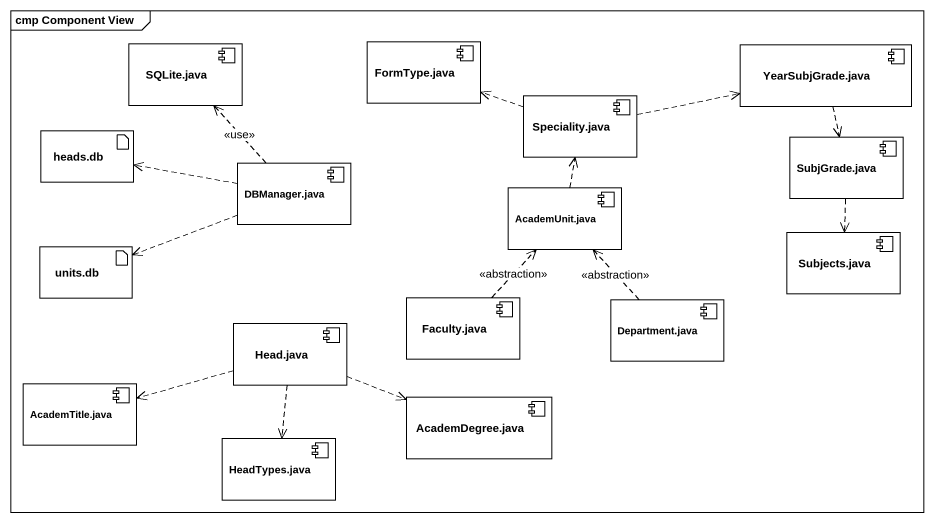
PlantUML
@startuml
mainframe cmp Component View
component "FormType.java" as FormType_java
component "SQLite.java" as SQLite_java
component "YearSubjGrade.java" as YearSubjGrade_java
artifact "heads.db" as heads_db
component "Speciality.java" as Speciality_java
component "DBManager.java" as DBManager_java
component "SubjGrade.java" as SubjGrade_java
component "AcademUnit.java" as AcademUnit_java
artifact "units.db" as units_db
component "Subjects.java" as Subjects_java
component "Faculty.java" as Faculty_java
component "Department.java" as Department_java
component "Head.java" as Head_java
component "AcademTitle.java" as AcademTitle_java
component "AcademDegree.java" as AcademDegree_java
component "HeadTypes.java" as HeadTypes_java
YearSubjGrade_java ..> SubjGrade_java
Speciality_java .left.> FormType_java
Speciality_java .right.> YearSubjGrade_java
DBManager_java .up.> SQLite_java : <<use>>
DBManager_java .left.> heads_db
DBManager_java .left.> units_db
SubjGrade_java ..> Subjects_java
AcademUnit_java .up.> Speciality_java
Faculty_java .up.> AcademUnit_java : <<abstraction>>
Department_java .up.> AcademUnit_java : <<abstraction>>
Head_java .left.> AcademTitle_java
Head_java .right.> AcademDegree_java
Head_java ..> HeadTypes_java
@enduml
